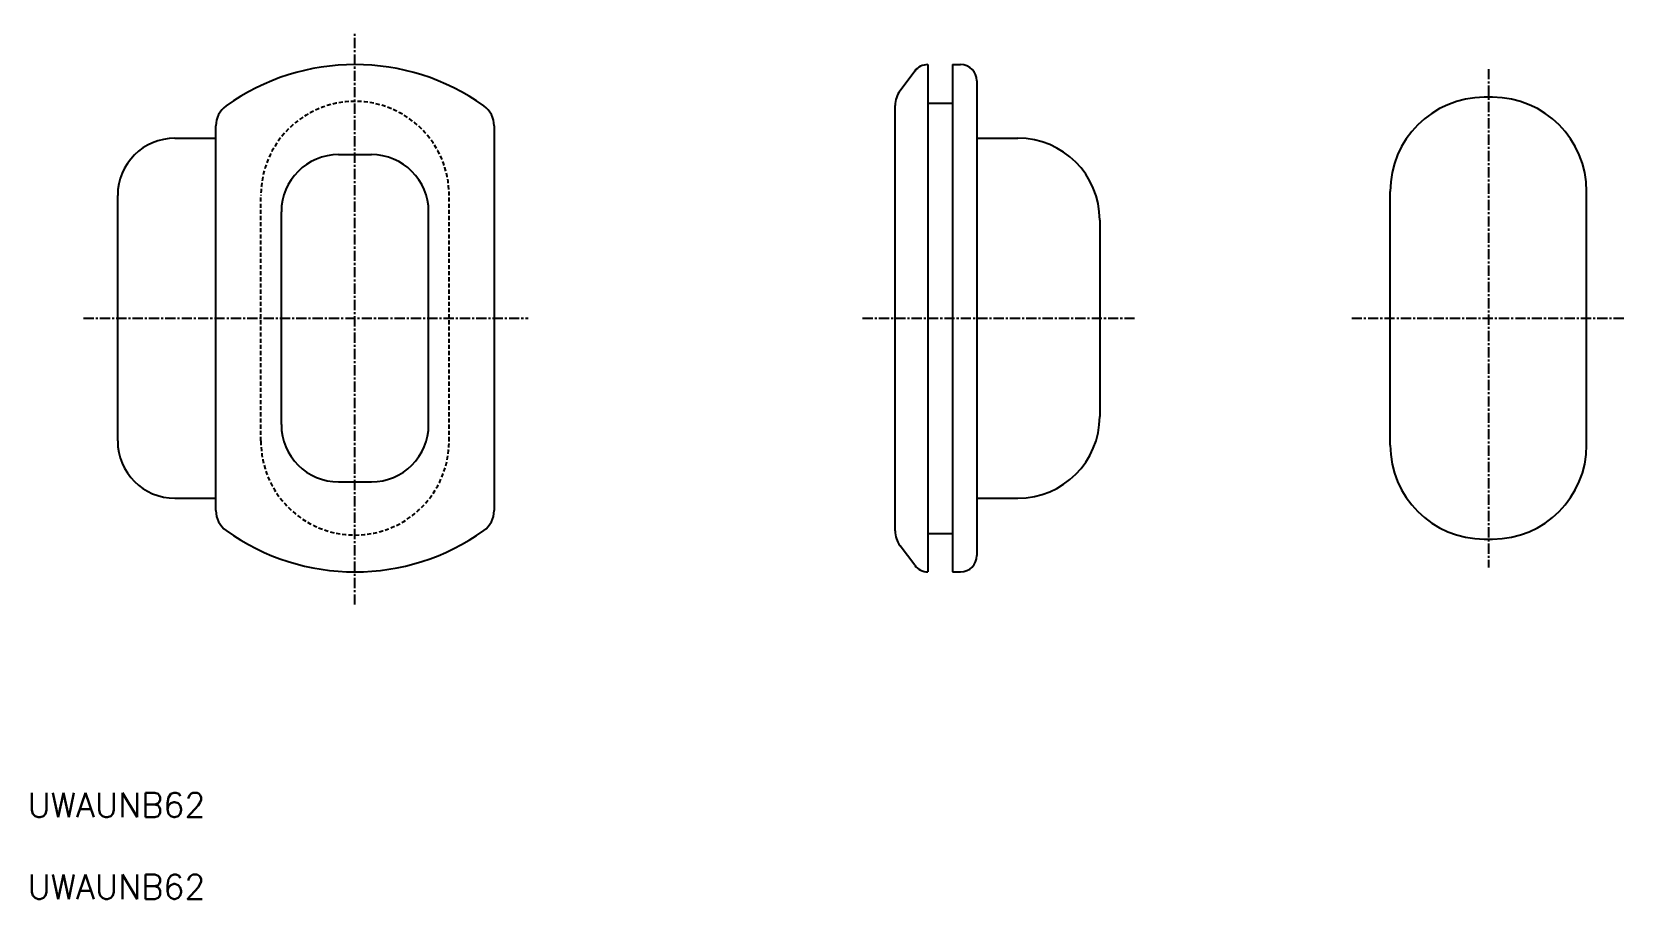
# Model space of a CAD drawing. Extents: x 11 to 205, y 10 to 116.
import ezdxf

# ---------------------------------------------------------------- set-up
doc = ezdxf.new("R2010")
doc.units = 0
doc.linetypes.add('CENTER', pattern=[2, 1.25, -0.25, 0.25, -0.25])
doc.linetypes.add('DASHED', pattern=[0.75, 0.5, -0.25])
doc.layers.get('0').update_dxf_attribs({"linetype": 'CONTINUOUS'})
doc.layers.add('CENTER', color=1, linetype='CENTER')
doc.styles.get("Standard").update_dxf_attribs({"font": 'txt.shx'})

msp = doc.modelspace()

# ---------------------------------------------------------------- linework, layer by layer
at = {"color": 7, "linetype": 'CONTINUOUS'}
for p, q in [((118.4, 111.2), (116.6, 108.8)), ((120, 112), (120, 50)), ((123, 112), (124, 112)), ((123, 112), (123, 50)), ((126, 110), (126, 52)), ((120, 107.3), (123, 107.3)), ((116, 55), (116, 107)), ((33, 57.49), (33, 104.51)), ((67, 104.51), (67, 57.49)), ((28, 103), (33, 103)), ((126, 103), (131, 103)), ((48, 101), (52, 101)), ((21, 66), (21, 96)), ((176.5, 65.5), (176.5, 96.5)), ((200.5, 65.5), (200.5, 96.5)), ((41, 68), (41, 94)), ((59, 68), (59, 94)), ((141, 93), (141, 69)), ((48, 61), (52, 61)), ((28, 59), (33, 59)), ((126, 59), (131, 59)), ((120, 54.7), (123, 54.7)), ((118.4, 50.8), (116.6, 53.2)), ((188, 54), (189, 54)), ((123, 50), (124, 50))]:
    msp.add_line(p, q, dxfattribs=at)
at = {"color": 3, "linetype": 'DASHED'}
for p, q in [((38.5, 66), (38.5, 96)), ((61.5, 66), (61.5, 96))]:
    msp.add_line(p, q, dxfattribs=at)
at = {"color": 7, "linetype": 'CONTINUOUS'}
for centre, radius, start, end in [((50, 84.92), 27.08, 54.4569, 125.5431), ((120, 110), 2, 90, 143.1301), ((124, 110), 2, 0, 90), ((119, 107), 3, 143.1301, 180), ((188, 96.5), 11.5, 90, 180), ((189, 96.5), 11.5, 0, 90), ((36, 104.51), 3, 125.5431, 180), ((64, 104.51), 3, 0, 54.4569), ((28, 96), 7, 90, 180), ((131, 93), 10, 0, 90), ((48, 94), 7, 90, 180), ((52, 94), 7, 0, 90), ((131, 69), 10, 270, 0), ((48, 68), 7, 180, 270), ((52, 68), 7, 270, 0), ((28, 66), 7, 180, 270), ((188, 65.5), 11.5, 180, 270), ((189, 65.5), 11.5, 270, 0), ((36, 57.49), 3, 180, 234.4569), ((64, 57.49), 3, 305.5431, 0), ((50, 77.08), 27.08, 234.4569, 305.5431), ((119, 55), 3, 180, 216.8699), ((120, 52), 2, 216.8699, 270), ((124, 52), 2, 270, 0)]:
    msp.add_arc(centre, radius, start, end, dxfattribs=at)
at = {"color": 3, "linetype": 'DASHED'}
for centre, start, end in [((50, 96), 90, 180), ((50, 96), 0, 90), ((50, 66), 180, 270), ((50, 66), 270, 0)]:
    msp.add_arc(centre, 11.5, start, end, dxfattribs=at)
at = {"layer": 'CENTER', "color": 1, "linetype": 'CENTER'}
for p, q in [((50, 46), (50, 116)), ((188.5, 111.45), (188.5, 50.55)), ((189, 108), (188, 108)), ((16.82, 81), (71.18, 81)), ((112.02, 81), (145.44, 81)), ((171.79, 81), (205.21, 81))]:
    msp.add_line(p, q, dxfattribs=at)

# ---------------------------------------------------------------- texts
at = {"color": 7, "linetype": 'CONTINUOUS'}
for p in [(10, 20), (10, 10)]:
    msp.add_text('UWAUNB62', height=3, dxfattribs=at).set_placement(p)

doc.saveas('drawing.dxf')
